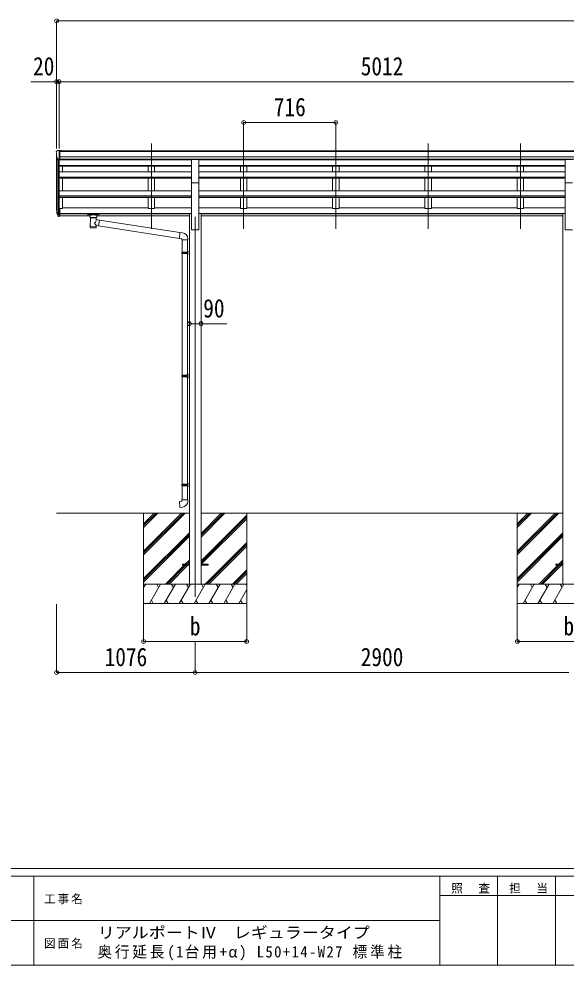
# Model space of a CAD drawing. Units: millimetres at full size, sheet at 1:30. Extents: x -8385 to 8479, y -5853 to 5787.
# Drawn here: x -518 to 3729, y -5853 to 1490 of the extents above; entities that cross this region are included whole.
import ezdxf
from ezdxf.enums import TextEntityAlignment as Align

# ---------------------------------------------------------------- set-up
doc = ezdxf.new("R2010")
doc.units = ezdxf.units.MM
doc.header["$LTSCALE"] = 30
doc.header["$PDMODE"] = 32
doc.header["$PDSIZE"] = 30
for name, color, linetype, lineweight in [('0-0_0', 7, 'Continuous', 9), ('0-1_本体', 4, 'Continuous', 9), ('0-2_部品', 7, 'Continuous', 9), ('0-8_PARTS2', 2, 'Continuous', 9), ('0-A_寸法', 6, 'Continuous', 9), ('F-0_240', 7, 'Continuous', 9)]:
    doc.layers.add(name, color=color, linetype=linetype, lineweight=lineweight)
doc.styles.add('ＭＳ ゴシック', font='')
doc.styles.get('ＭＳ ゴシック').set_extended_font_data('MS Gothic')

msp = doc.modelspace()

# ---------------------------------------------------------------- linework, layer by layer
at = {"layer": '0-0_0'}
for p, q in [((-225.87, -2345.47), (804.93, -2345.47)), ((450.13, -2345.47), (450.13, -3045.47)), ((450.13, -2639.65), (744.31, -2345.47)), ((450.13, -2653.79), (758.45, -2345.47)), ((450.13, -2667.93), (772.6, -2345.47)), ((450.13, -2455.8), (560.46, -2345.47)), ((450.13, -2441.66), (546.32, -2345.47)), ((450.13, -2427.52), (532.18, -2345.47)), ((895.33, -2345.47), (3704.93, -2345.47)), ((895.33, -2531.1), (1080.96, -2345.47)), ((895.33, -2516.96), (1066.82, -2345.47)), ((895.33, -2502.82), (1052.68, -2345.47)), ((1250.13, -2345.47), (1250.13, -3045.47)), ((3350.13, -2345.47), (3350.13, -3045.47)), ((3350.13, -2639.65), (3644.31, -2345.47)), ((3350.13, -2653.79), (3658.45, -2345.47)), ((3350.13, -2667.93), (3672.6, -2345.47)), ((3350.13, -2455.8), (3460.46, -2345.47)), ((3350.13, -2441.66), (3446.32, -2345.47)), ((3350.13, -2427.52), (3432.18, -2345.47)), ((895.33, -2714.95), (1250.13, -2360.15)), ((895.33, -2729.09), (1250.13, -2374.29)), ((897.59, -2740.97), (1250.13, -2388.44)), ((450.13, -2851.78), (804.93, -2496.98)), ((450.13, -2865.92), (804.93, -2511.13)), ((450.13, -2880.07), (804.93, -2525.27)), ((3350.13, -2851.78), (3704.93, -2496.98)), ((3350.13, -2865.92), (3704.93, -2511.13)), ((3350.13, -2880.07), (3704.93, -2525.27)), ((926.94, -2895.47), (1250.13, -2572.28)), ((941.08, -2895.47), (1250.13, -2586.43)), ((955.23, -2895.47), (1250.13, -2600.57)), ((773.07, -2740.97), (804.93, -2709.11)), ((3673.07, -2740.97), (3704.93, -2709.11)), ((618.57, -2895.47), (764.07, -2749.97)), ((632.72, -2895.47), (778.22, -2749.97)), ((646.86, -2895.47), (792.36, -2749.97)), ((787.22, -2740.97), (804.93, -2723.26)), ((801.36, -2740.97), (804.93, -2737.4)), ((1139.07, -2895.47), (1250.13, -2784.41)), ((3518.57, -2895.47), (3664.07, -2749.97)), ((3532.72, -2895.47), (3678.22, -2749.97)), ((3546.86, -2895.47), (3692.36, -2749.97)), ((3687.22, -2740.97), (3704.93, -2723.26)), ((3701.36, -2740.97), (3704.93, -2737.4)), ((1153.22, -2895.47), (1250.13, -2798.56)), ((1167.36, -2895.47), (1250.13, -2812.7)), ((1250.13, -2895.47), (450.13, -2895.47)), ((450.13, -2922.98), (466.01, -2895.47)), ((494.88, -3045.47), (581.48, -2895.47)), ((566.48, -2921.45), (551.48, -2895.47)), ((610.35, -3045.47), (696.95, -2895.47)), ((681.95, -2921.45), (666.95, -2895.47)), ((725.82, -3045.47), (812.42, -2895.47)), ((797.42, -2921.45), (782.42, -2895.47)), ((841.29, -3045.47), (927.89, -2895.47)), ((912.89, -2921.45), (897.89, -2895.47)), ((956.76, -3045.47), (1043.36, -2895.47)), ((1028.36, -2921.45), (1013.36, -2895.47)), ((1072.23, -3045.47), (1158.83, -2895.47)), ((1128.83, -2895.47), (1143.83, -2921.45)), ((1244.3, -2895.47), (1250.13, -2905.57)), ((4150.13, -2895.47), (3350.13, -2895.47)), ((3350.13, -2922.98), (3366.01, -2895.47)), ((3394.88, -3045.47), (3481.48, -2895.47)), ((3466.48, -2921.45), (3451.48, -2895.47)), ((3510.35, -3045.47), (3596.95, -2895.47)), ((3581.95, -2921.45), (3566.95, -2895.47)), ((3625.82, -3045.47), (3712.42, -2895.47)), ((3697.42, -2921.45), (3682.42, -2895.47)), ((1187.7, -3045.47), (1250.13, -2937.33)), ((450.13, -3045.47), (1250.13, -3045.47)), ((509.88, -3019.49), (524.87, -3045.47)), ((625.35, -3019.49), (640.35, -3045.47)), ((740.82, -3019.49), (755.82, -3045.47)), ((856.29, -3019.49), (871.29, -3045.47)), ((971.76, -3019.49), (986.76, -3045.47)), ((1087.23, -3019.49), (1102.23, -3045.47)), ((1202.7, -3019.49), (1217.7, -3045.47)), ((3350.13, -3045.47), (4150.13, -3045.47)), ((3409.88, -3019.49), (3424.87, -3045.47)), ((3525.35, -3019.49), (3540.35, -3045.47)), ((3640.82, -3019.49), (3655.82, -3045.47))]:
    msp.add_line(p, q, dxfattribs=at)
at = {"layer": '0-1_本体'}
for p, q in [((-199.37, 467.51), (4789.63, 467.51)), ((-199.37, 462.16), (4789.63, 462.16)), ((-225.87, 15.39), (-225.87, 430.75)), ((-221.59, 411.96), (-221.59, -6.61)), ((-211.87, 396.6), (-211.87, -24.61)), ((-205.87, 396.13), (-205.87, 19.82)), ((822.63, 395.44), (-205.87, 395.44)), ((-199.37, 418.63), (4799.63, 418.63)), ((-199.37, 400.96), (4799.63, 400.96)), ((822.63, 398.58), (-199.37, 398.58)), ((-180.87, 398.58), (-180.87, 395.44)), ((485.13, 395.44), (485.13, 398.58)), ((535.13, 395.44), (535.13, 398.58)), ((877.63, 398.58), (3722.63, 398.58)), ((877.63, 395.44), (3722.63, 395.44)), ((1201.13, 395.44), (1201.13, 398.58)), ((1251.13, 395.44), (1251.13, 398.58)), ((1917.13, 395.44), (1917.13, 398.58)), ((1967.13, 395.44), (1967.13, 398.58)), ((2633.13, 395.44), (2633.13, 398.58)), ((2683.13, 395.44), (2683.13, 398.58)), ((3349.13, 395.44), (3349.13, 398.58)), ((3399.13, 395.44), (3399.13, 398.58)), ((822.63, 351.96), (-205.87, 351.96)), ((822.63, 347.88), (-205.87, 347.88)), ((822.63, 302.73), (-205.87, 302.73)), ((-180.87, 347.85), (-180.87, 302.86)), ((485.13, 302.73), (485.13, 347.88)), ((535.13, 302.73), (535.13, 347.88)), ((877.63, 351.96), (3722.63, 351.96)), ((877.63, 347.88), (3722.63, 347.88)), ((877.63, 302.73), (3722.63, 302.73)), ((1201.13, 302.73), (1201.13, 347.88)), ((1251.13, 302.73), (1251.13, 347.88)), ((1917.13, 302.73), (1917.13, 347.88)), ((1967.13, 302.73), (1967.13, 347.88)), ((2633.13, 302.73), (2633.13, 347.88)), ((2683.13, 302.73), (2683.13, 347.88)), ((3349.13, 302.73), (3349.13, 347.88)), ((3399.13, 302.73), (3399.13, 347.88)), ((822.63, 261.99), (-205.87, 261.99)), ((822.63, 260.5), (-205.87, 260.5)), ((822.63, 253.71), (-205.87, 253.71)), ((-180.87, 253.68), (-180.87, 155.42)), ((485.13, 155.42), (485.13, 253.71)), ((535.13, 155.42), (535.13, 253.71)), ((822.63, -145.47), (822.63, 267.17)), ((877.63, -145.47), (877.63, 267.17)), ((877.63, 261.99), (3722.63, 261.99)), ((877.63, 260.5), (3722.63, 260.5)), ((877.63, 253.71), (3722.63, 253.71)), ((1201.13, 155.42), (1201.13, 253.71)), ((1251.13, 155.42), (1251.13, 253.71)), ((1917.13, 155.42), (1917.13, 253.71)), ((1967.13, 155.42), (1967.13, 253.71)), ((2633.13, 155.42), (2633.13, 253.71)), ((2683.13, 155.42), (2683.13, 253.71)), ((3349.13, 155.42), (3349.13, 253.71)), ((3399.13, 155.42), (3399.13, 253.71)), ((3722.63, -145.47), (3722.63, 267.17)), ((822.73, 155.42), (-205.87, 155.42)), ((877.53, 155.42), (3722.63, 155.42)), ((822.8, 116.21), (-205.87, 116.21)), ((822.71, 114.73), (-205.87, 114.73)), ((822.73, 105.07), (-205.87, 105.07)), ((-180.87, 105.16), (-180.87, 19)), ((485.13, 105.07), (485.13, 19)), ((535.13, 105.07), (535.13, 19)), ((877.47, 116.21), (3722.63, 116.21)), ((877.53, 105.07), (3722.63, 105.07)), ((877.55, 114.73), (3722.63, 114.73)), ((1201.13, 105.07), (1201.13, 19)), ((1251.13, 105.07), (1251.13, 19)), ((1917.13, 105.07), (1917.13, 19)), ((1967.13, 105.07), (1967.13, 19)), ((2633.13, 105.07), (2633.13, 19)), ((2683.13, 105.07), (2683.13, 19)), ((3349.13, 105.07), (3349.13, 19)), ((3399.13, 105.07), (3399.13, 19)), ((-199.37, 19), (-180.87, 19)), ((-180.87, 23.8), (485.13, 23.8)), ((485.13, 19), (535.13, 19)), ((822.86, 23.8), (535.13, 23.8)), ((822.86, 23.8), (535.13, 23.8)), ((877.4, 23.8), (1201.13, 23.8)), ((1201.13, 19), (1251.13, 19)), ((1917.13, 23.8), (1251.13, 23.8)), ((1917.13, 19), (1967.13, 19)), ((2633.13, 23.8), (1967.13, 23.8)), ((2633.13, 19), (2683.13, 19)), ((3349.13, 23.8), (2683.13, 23.8)), ((3349.13, 19), (3399.13, 19)), ((3722.63, 23.8), (3399.13, 23.8)), ((-199.37, -20.33), (804.93, -20.33)), ((-199.37, -21.69), (804.93, -21.69)), ((-199.37, -39.07), (32.13, -39.07)), ((86.13, -39.07), (804.93, -39.07)), ((804.93, -19.09), (804.93, -2895.47)), ((804.93, -19.09), (822.63, -19.09)), ((877.63, -19.09), (895.33, -19.09)), ((895.33, -19.09), (895.33, -2895.47)), ((895.33, -20.51), (3704.8, -20.51)), ((895.33, -21.89), (3704.93, -21.89)), ((895.33, -39.07), (3704.93, -39.07)), ((3704.93, -19.09), (3722.63, -19.09)), ((3704.93, -19.09), (3704.93, -2895.47)), ((822.37, -145.47), (877.37, -145.47)), ((3722.63, -145.47), (3777.63, -145.47))]:
    msp.add_line(p, q, dxfattribs=at)
at = {"layer": '0-2_部品'}
for p, q in [((-227.87, 459.74), (-227.87, 459.11)), ((-220.96, 468.54), (-225.03, 462.73)), ((-217.87, 469.11), (-220.2, 468.97)), ((-217.87, 469.11), (-199.37, 469.11)), ((-205.87, 396.13), (-205.87, 469.11)), ((-199.37, 469.11), (-189.37, 469.02)), ((-199.37, 397.13), (-199.37, 469.11)), ((-189.37, 467.51), (-189.37, 469.02)), ((-213.49, 397.94), (-222.77, 414)), ((-205.87, 396.13), (-211.08, 396.44)), ((-199.37, 397.13), (-205.87, 397.13)), ((822.63, 399.24), (877.63, 399.24)), ((822.63, 218.31), (822.63, 399.24)), ((877.63, 218.31), (877.63, 399.24)), ((3722.63, 399.24), (3777.63, 399.24)), ((3722.63, 218.31), (3722.63, 399.24)), ((822.63, 218.31), (877.63, 218.31)), ((3722.63, 218.31), (3777.63, 218.31)), ((-205.87, 19.82), (-205.87, -42.06)), ((-199.37, 19.82), (-205.87, 19.82)), ((-199.37, 19.82), (-199.37, -41.24)), ((-223.48, -6.22), (-213.31, -25.39)), ((-212.3, -24.14), (-222.06, -5.72)), ((-220.89, -23.07), (-213.31, -40.56)), ((-205.87, -24.89), (-211, -24.89)), ((-205.87, -26.89), (-210.71, -26.89)), ((-205.87, -42.06), (-210.71, -42.06)), ((-199.37, -18.49), (-205.87, -18.49)), ((-199.37, -23.89), (-205.87, -23.89)), ((-199.37, -41.24), (-205.87, -41.24)), ((15.63, -26.95), (15.63, -37.71)), ((15.63, -27.14), (15.63, -28.68)), ((17.63, -26.29), (100.63, -26.29)), ((17.63, -28.47), (100.63, -28.47)), ((17.63, -38.38), (32.13, -38.38)), ((32.13, -45.18), (32.13, -34.91)), ((36.23, -49.68), (36.21, -129.98)), ((82.03, -67.26), (82.03, -49.67)), ((107.25, -71.16), (82.03, -67.25)), ((86.13, -45.18), (86.13, -34.91)), ((86.13, -38.38), (100.63, -38.38)), ((107.25, -71.16), (100.23, -116.42)), ((102.63, -26.95), (102.63, -37.71)), ((107.25, -71.16), (731.22, -167.96)), ((82.05, -129.98), (82.03, -113.35)), ((82.03, -113.6), (100.23, -116.42)), ((727.21, -213.79), (100.23, -116.42)), ((752.05, -169.78), (731.22, -167.96)), ((793.13, -225.53), (793.13, -214.61)), ((747.13, -225.53), (793.13, -225.53)), ((749.13, -225.53), (749.13, -319.53)), ((791.13, -225.53), (791.13, -316.97)), ((747.13, -321.53), (748.13, -319.53)), ((747.13, -321.53), (791.13, -321.53)), ((747.13, -321.53), (747.13, -329.53)), ((747.13, -329.53), (791.13, -329.53)), ((747.13, -329.53), (748.13, -331.53)), ((748.13, -319.53), (791.13, -319.53)), ((748.13, -331.53), (791.13, -331.53)), ((749.13, -331.53), (749.13, -1275.72)), ((786.65, -321.53), (786.22, -319.53)), ((789.13, -317.03), (805.13, -316.56)), ((789.13, -319.03), (789.13, -317.03)), ((789.13, -319.03), (791.13, -319.03)), ((789.13, -334.03), (789.13, -332.03)), ((789.13, -334.03), (805.13, -334.5)), ((791.13, -334.09), (791.13, -1273.16)), ((805.13, -316.56), (805.13, -334.5)), ((747.13, -1277.72), (748.13, -1275.72)), ((747.13, -1277.72), (791.13, -1277.72)), ((747.13, -1277.72), (747.13, -1285.72)), ((747.13, -1285.72), (791.13, -1285.72)), ((747.13, -1285.72), (748.13, -1287.72)), ((748.13, -1275.72), (791.13, -1275.72)), ((748.13, -1287.72), (791.13, -1287.72)), ((749.13, -1287.72), (749.13, -2120.88)), ((786.65, -1277.72), (786.22, -1275.72)), ((789.13, -1273.22), (805.13, -1272.75)), ((789.13, -1275.22), (789.13, -1273.22)), ((789.13, -1275.22), (791.13, -1275.22)), ((789.13, -1290.22), (789.13, -1288.22)), ((789.13, -1290.22), (805.13, -1290.69)), ((791.13, -1290.28), (791.13, -2118.32)), ((805.13, -1272.75), (805.13, -1290.69)), ((747.13, -2122.88), (748.13, -2120.88)), ((747.13, -2122.88), (791.13, -2122.88)), ((747.13, -2122.88), (747.13, -2130.88)), ((748.13, -2120.88), (791.13, -2120.88)), ((786.65, -2122.88), (786.22, -2120.88)), ((789.13, -2118.38), (805.13, -2117.91)), ((789.13, -2120.38), (789.13, -2118.38)), ((789.13, -2120.38), (791.13, -2120.38)), ((805.13, -2117.91), (805.13, -2135.85)), ((747.13, -2130.88), (791.13, -2130.88)), ((747.13, -2130.88), (748.13, -2132.88)), ((748.13, -2132.88), (791.13, -2132.88)), ((749.13, -2132.88), (749.13, -2242.88)), ((789.13, -2135.38), (789.13, -2133.38)), ((789.13, -2135.38), (805.13, -2135.85)), ((791.13, -2135.44), (791.13, -2242.88)), ((747.13, -2242.88), (793.13, -2242.88)), ((747.13, -2252.88), (747.13, -2242.88)), ((793.13, -2242.88), (793.13, -2253.79))]:
    msp.add_line(p, q, dxfattribs=at)
at = {"layer": '0-2_部品', "color": 4}
for p, q in [((750.33, -2740.97), (750.33, -2749.97)), ((805.13, -2740.97), (750.33, -2740.97)), ((805.13, -2749.97), (750.33, -2749.97)), ((949.93, -2740.97), (895.13, -2740.97)), ((3650.33, -2740.97), (3650.33, -2749.97)), ((3705.13, -2740.97), (3650.33, -2740.97)), ((3705.13, -2749.97), (3650.33, -2749.97))]:
    msp.add_line(p, q, dxfattribs=at)
at = {"layer": '0-2_部品'}
for points in [[(15.63, -26.95), (15.67, -26.76), (15.75, -26.62), (15.85, -26.53), (15.95, -26.47), (16.07, -26.42), (16.37, -26.36), (16.86, -26.31), (17.4, -26.29), (17.63, -26.29)], [(15.63, -37.71), (15.67, -37.91), (15.75, -38.04), (15.85, -38.14), (15.95, -38.2), (16.07, -38.24), (16.37, -38.31), (16.86, -38.35), (17.4, -38.37), (17.63, -38.38)], [(32.17, -45.13), (32.15, -45.48), (32.39, -46.44), (32.91, -47.32), (33.72, -48.16), (34.83, -48.96), (36.23, -49.68)], [(82.03, -49.67), (82.26, -49.58), (83.62, -48.84), (84.73, -48), (85.49, -47.13), (85.95, -46.23), (86.12, -45.34)], [(100.63, -26.29), (100.98, -26.29), (101.51, -26.32), (101.96, -26.37), (102.27, -26.45), (102.44, -26.54), (102.56, -26.68), (102.62, -26.86), (102.63, -26.95)], [(100.63, -38.38), (100.98, -38.37), (101.51, -38.35), (101.96, -38.3), (102.27, -38.22), (102.44, -38.12), (102.56, -37.98), (102.62, -37.8), (102.63, -37.71)], [(731.22, -167.96), (727.21, -213.79), (747.13, -215.53), (747.13, -225.53)], [(786.65, -321.53), (786.65, -329.53), (786.22, -331.53)], [(789.13, -332.03), (791.13, -332.03), (791.13, -319.03)], [(786.65, -1277.72), (786.65, -1285.72), (786.22, -1287.72)], [(789.13, -1288.22), (791.13, -1288.22), (791.13, -1275.22)], [(786.65, -2122.88), (786.65, -2130.88), (786.22, -2132.88)], [(789.13, -2133.38), (791.13, -2133.38), (791.13, -2120.38)], [(752.05, -2298.62), (731.22, -2300.45), (727.21, -2254.62), (747.13, -2252.88)]]:
    msp.add_lwpolyline(points, dxfattribs=at)
at = {"layer": '0-2_部品', "color": 4}
msp.add_lwpolyline([(949.93, -2740.97), (949.93, -2749.97), (895.13, -2749.97)], dxfattribs=at)
at = {"layer": '0-2_部品'}
for centre, radius, start, end in [((-224.87, 459.74), 3, 93, 180), ((-25.87, 459.11), 202, 180, 192.90261), ((-220.14, 467.97), 1, 93.5, 145), ((-210.89, 399.44), 3, 210, 266.5), ((-137.21, 15.95), 89.07, 174.49576, 194.41188), ((-137.92, 20.23), 88.05, 177.22392, 197.21071), ((-92.65, 13.01), 133.22, 183.27987, 195.71302), ((-210.71, -23.89), 3, 210, 270), ((-210.71, -39.06), 3, 210, 270), ((-211, -23.39), 1.5, 210, 270), ((748.13, -214.61), 45, 0, 85), ((748.13, -2253.79), 45, 275, 0)]:
    msp.add_arc(centre, radius, start, end, dxfattribs=at)
for centre, major_axis, ratio, start_param, end_param in [((17.63, -28.68), (2, 0), 0.109601, 1.5707963, 3.1415927), ((59.13, -34.91), (27, 0), 0.122176, 6.2831853, 9.424778), ((59.14, -50.14), (-22.91, 0.42), 0.072511, 0.0008029, 1.5715993), ((59.14, -51.76), (-22.91, 0.42), 0.072511, 0.0008029, 1.5715993), ((59.12, -50.14), (22.92, 0.42), 0.07247, 4.71158, 6.2823764), ((59.12, -51.76), (22.92, 0.42), 0.07247, 4.71158, 6.2823764), ((59.13, -93.8), (-22.81, -26.62), 0.234429, 1.6855472, 3.1268519), ((70.13, -45.18), (16, 0), 0.361356, 6.2636979, 6.2831853), ((100.63, -28.68), (2, 0), 0.109601, 0, 1.5707963), ((59.13, -129.98), (22.92, 0), 0.101955, 3.1415499, 6.2833984), ((59.13, -117.53), (22.91, 0), 0.122865, 3.1415927, 6.2831853), ((61.69, -91.15), (20.32, -22.25), 0.045535, 0.0389954, 1.3075346)]:
    msp.add_ellipse(centre, major_axis=major_axis, ratio=ratio, start_param=start_param, end_param=end_param, dxfattribs=at)
at = {"layer": '0-8_PARTS2'}
for p, q in [((510.13, -139.27), (510.13, 523.26)), ((1226.13, -139.27), (1226.13, 523.26)), ((1942.13, -139.27), (1942.13, 523.26)), ((2658.13, -139.27), (2658.13, 523.26)), ((3374.13, -139.27), (3374.13, 523.26)), ((850.13, -45.47), (850.13, -2995.47))]:
    msp.add_line(p, q, dxfattribs=at)
at = {"layer": '0-A_寸法'}
for p, q in [((-225.87, 1475.02), (-225.87, 484.73)), ((-225.87, 1475.02), (6258.13, 1475.02)), ((-225.87, 1002.89), (-425.87, 1002.89)), ((-225.87, 1002.89), (-225.87, 484.73)), ((-205.87, 1002.89), (-225.87, 1002.89)), ((-205.87, 1002.89), (4806.13, 1002.89)), ((-205.87, 1002.89), (-205.87, 484.73)), ((-205.87, 1002.89), (-205.87, 484.73)), ((1226.13, 686.27), (1942.13, 686.27)), ((1226.13, 686.27), (1226.13, 484.73)), ((1942.13, 686.27), (1942.13, 484.73)), ((805.13, -875.65), (895.13, -875.65)), ((895.13, -875.65), (1095.13, -875.65)), ((-225.87, -3581.84), (-225.87, -3052.89)), ((450.13, -3341.86), (450.13, -3052.89)), ((1250.13, -3341.86), (1250.13, -3052.89)), ((3350.13, -3341.86), (3350.13, -3052.89)), ((450.13, -3341.86), (1250.13, -3341.86)), ((850.13, -3581.84), (850.13, -3341.86)), ((3350.13, -3341.86), (4150.13, -3341.86)), ((-225.87, -3581.84), (850.13, -3581.84)), ((850.13, -3581.84), (3750.13, -3581.84))]:
    msp.add_line(p, q, dxfattribs=at)
for p in [(-225.87, 1475.02), (-225.87, 1002.89), (-205.87, 1002.89), (1226.13, 686.27), (1942.13, 686.27), (805.13, -875.65), (895.13, -875.65), (450.13, -3341.86), (1250.13, -3341.86), (3350.13, -3341.86), (-225.87, -3581.84), (850.13, -3581.84)]:
    msp.add_point(p, dxfattribs=at)
at = {"layer": 'F-0_240', "color": 5}
for p, q in [((-8385.45, -5102.66), (8054.55, -5102.66)), ((-8385.45, -5162.66), (5387.79, -5162.66)), ((-402.21, -5162.66), (-402.21, -5852.66)), ((2747.79, -5162.66), (2747.79, -5852.66)), ((3197.79, -5162.66), (3197.79, -5852.66)), ((3647.79, -5162.66), (3647.79, -5852.66)), ((2747.79, -5312.66), (4547.79, -5312.66)), ((-3402.21, -5507.66), (2747.79, -5507.66)), ((-8385.45, -5852.66), (8054.55, -5852.66))]:
    msp.add_line(p, q, dxfattribs=at)

# ---------------------------------------------------------------- texts
at = {"layer": '0-A_寸法', "color": 7, "style": 'ＭＳ ゴシック', "width": 0.85}
for s, p in [('20', (-408.37, 1008.89)), ('5012', (2135.13, 1008.89)), ('716', (1460.38, 692.27)), ('90', (912.63, -869.65)), ('b', (808.88, -3336.86)), ('b', (3708.88, -3336.86)), ('1076', (147.13, -3575.84)), ('2900', (2135.13, -3575.84))]:
    msp.add_text(s, height=143, dxfattribs=at).set_placement(p, align=Align.BOTTOM_LEFT)
at = {"layer": 'F-0_240', "style": 'ＭＳ ゴシック', "width": 1.1}
msp.add_text('リアルポートⅣ\u3000レギュラータイプ', height=87.98, dxfattribs=at).set_placement((93.72, -5671.05), align=Align.BOTTOM_LEFT)
at = {"layer": 'F-0_240', "attachment_point": 7, "style": 'ＭＳ ゴシック'}
for s, insert, char_height in [('\\T1.17;照\u3000査', (2837.79, -5297.66), 65.98), ('\\T1.17;担\u3000当', (3287.79, -5297.66), 65.98), ('\\T1.17;工事名', (-323.11, -5380.16), 65.98), ('\\T1.17;図面名', (-323.11, -5725.16), 65.98), ('\\T1.19;\\W0.95;奥行延長(1台用+α)\\~L50+14-W27\\~標準柱', (90.66, -5817.05), 87.98)]:
    msp.add_mtext(s, dxfattribs=dict(at, insert=insert, char_height=char_height))

doc.saveas('drawing.dxf')
